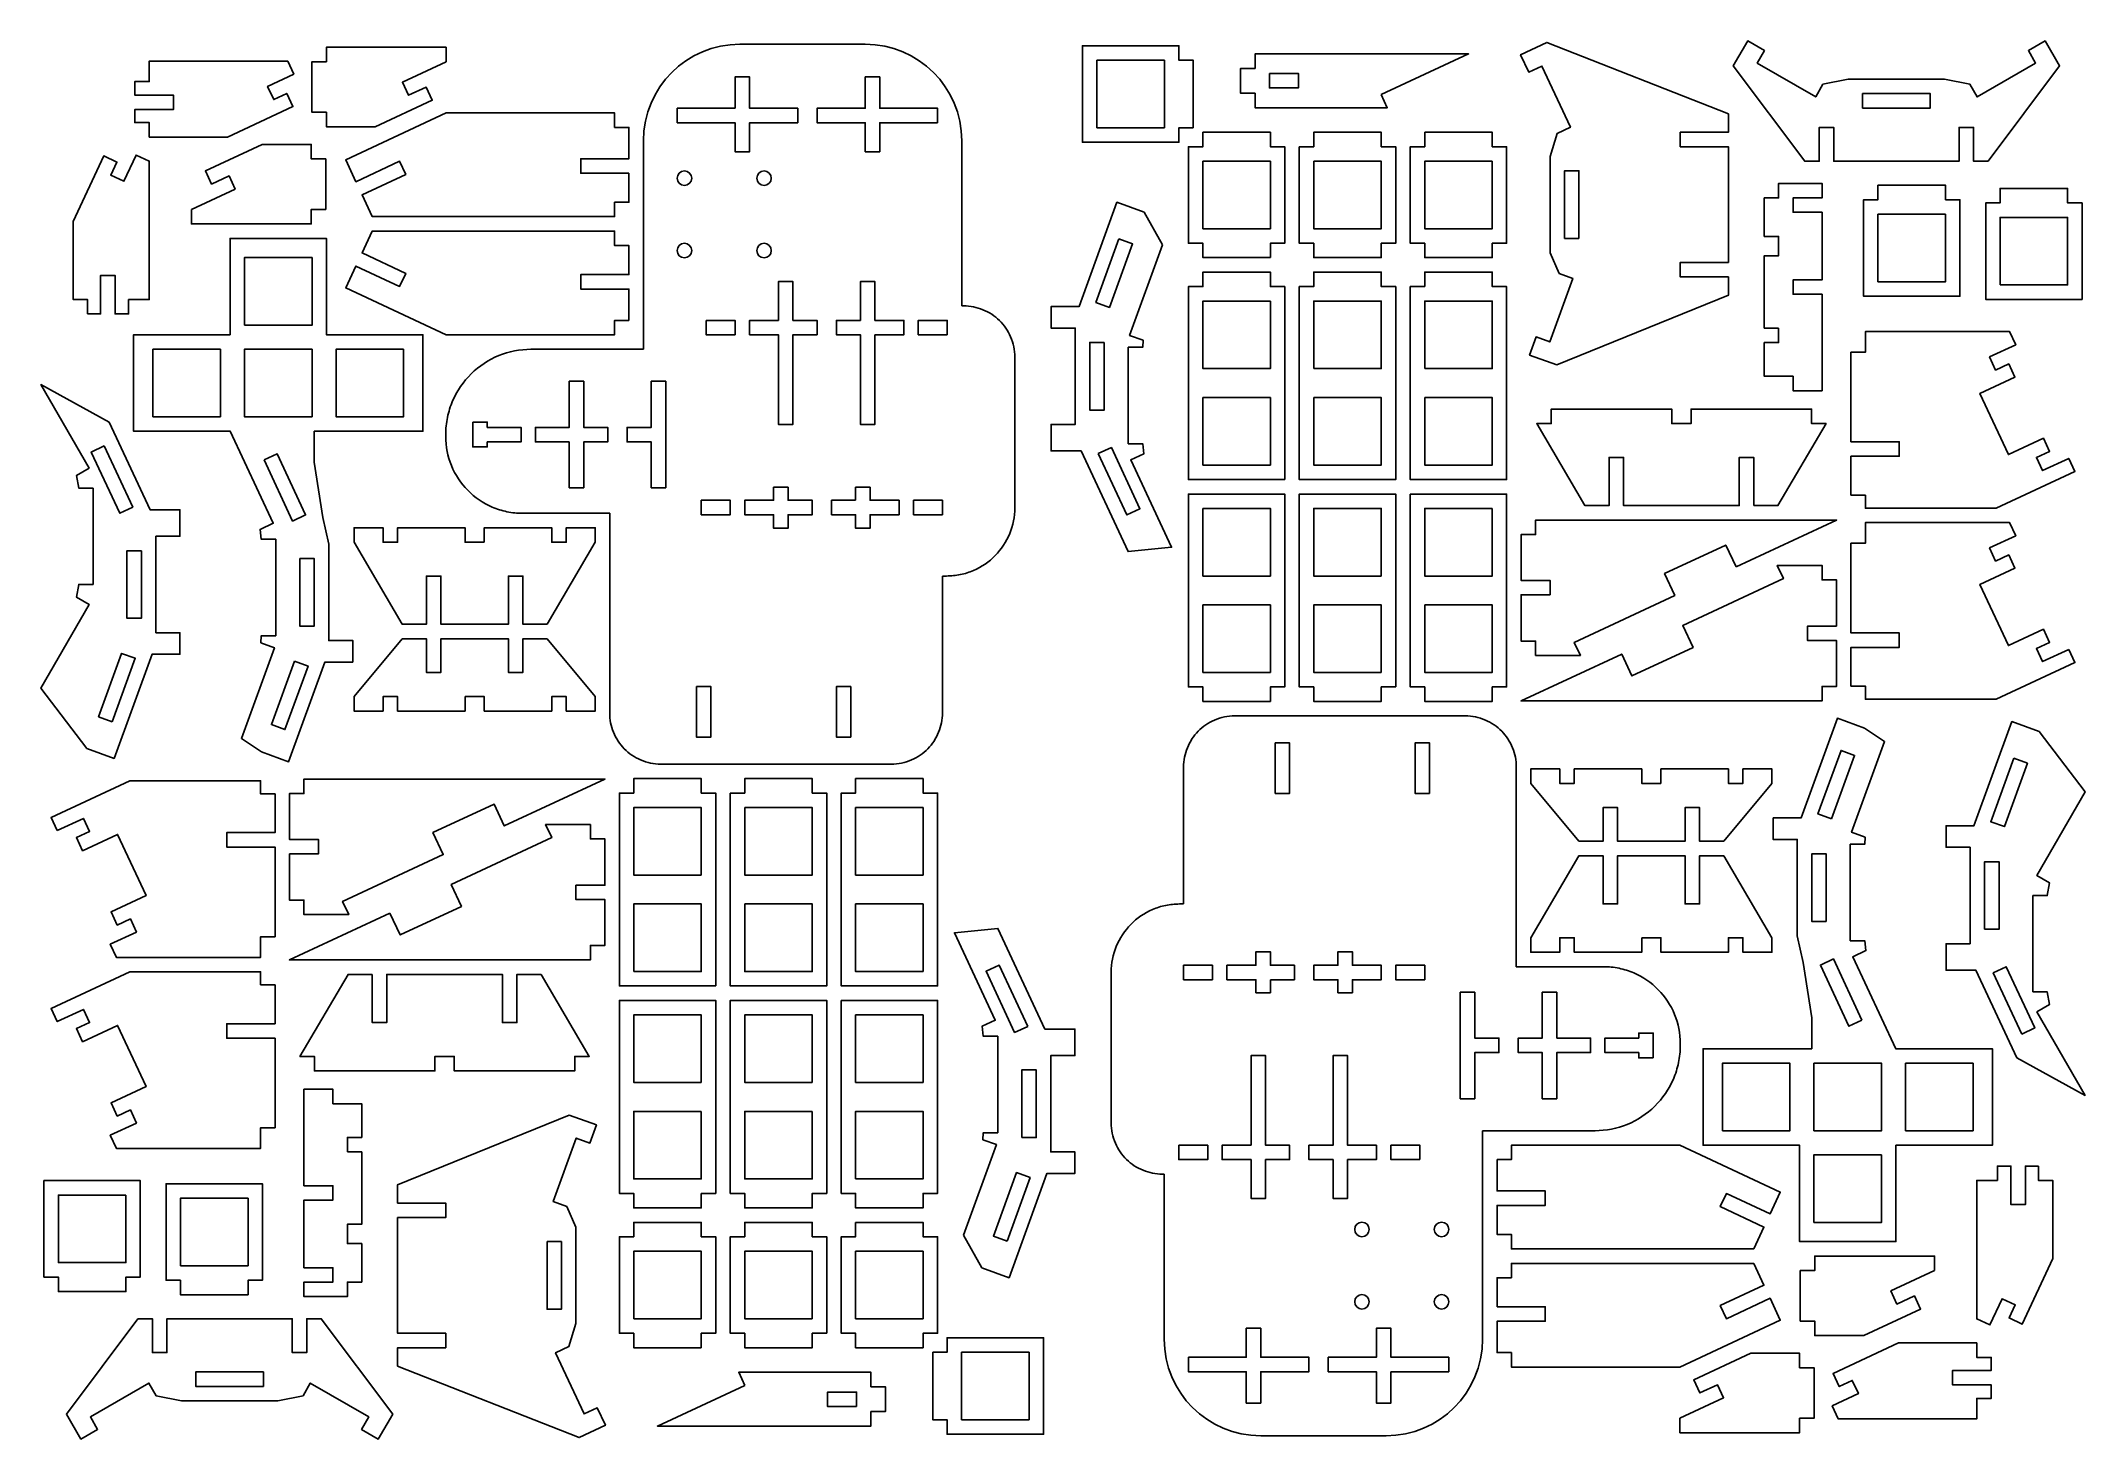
# Model space of a CAD drawing. Header units: millimetres. Extents: x 13 to 437, y 5 to 295.
import ezdxf

# ---------------------------------------------------------------- set-up
doc = ezdxf.new("R2010")
doc.units = ezdxf.units.MM
doc.layers.get('0').update_dxf_attribs({"linetype": 'CONTINUOUS'})

msp = doc.modelspace()

# ---------------------------------------------------------------- linework, layer by layer
for p, q in [((158, 294.25), (184, 294.25)), ((138, 274.25), (138, 231)), ((204, 274.25), (204, 240)), ((204, 240), (204.39, 240)), ((138, 231), (114.68, 231)), ((215, 229.39), (215, 198.14)), ((97, 213.32), (97, 212.91)), ((112.91, 197), (131, 197)), ((131, 197), (131, 155.61)), ((200.86, 184), (200, 184)), ((200, 184), (200, 155.61)), ((308.39, 155), (260.61, 155)), ((141.61, 145), (189.39, 145)), ((250, 116), (250, 144.39)), ((319, 103), (319, 144.39)), ((249.14, 116), (250, 116)), ((235, 70.61), (235, 101.86)), ((337.09, 103), (319, 103)), ((353, 86.68), (353, 87.09)), ((312, 69), (335.32, 69)), ((312, 25.75), (312, 69)), ((246, 60), (245.61, 60)), ((246, 25.75), (246, 60)), ((292, 5.75), (266, 5.75))]:
    msp.add_line(p, q)
for points in [[(97.09, 293.61), (72.25, 293.61), (72.25, 290.61), (69.25, 290.61), (69.25, 280.14), (72.25, 280.14), (72.25, 277.14), (82.4, 277.14), (94.19, 282.63), (92.92, 285.35), (89.29, 283.66), (88.03, 286.38), (97.09, 290.61)], [(252.02, 276.94), (249.02, 276.94), (249.02, 273.94), (229.02, 273.94), (229.02, 293.94), (249.02, 293.94), (249.02, 290.94), (252.02, 290.94)], [(326, 251), (327.89, 246.73), (330.71, 245.7), (325.92, 232.54), (323.11, 233.57), (321.74, 229.81), (327.38, 227.76), (363, 242.19), (363, 246), (353, 246), (353, 249), (363, 249), (363, 273), (353, 273), (353, 276), (363, 276), (363, 279.79), (325.33, 294.62), (319.89, 292.08), (321.58, 288.46), (324.3, 289.73), (330.22, 277.04), (327.5, 275.77), (326, 271)], [(416.82, 270), (431.64, 289.74), (428.64, 294.94), (425.18, 292.94), (426.68, 290.34), (414.55, 283.34), (413.05, 285.94), (407.82, 287), (387.82, 287), (382.59, 285.94), (381.09, 283.34), (368.96, 290.34), (370.46, 292.94), (367, 294.94), (364, 289.74), (378.82, 270), (381.82, 270), (381.82, 277), (384.82, 277), (384.82, 270), (410.82, 270), (410.82, 277), (413.82, 277), (413.82, 270)], [(35.53, 274.99), (35.53, 277.99), (32.53, 277.99), (32.53, 280.69), (40.53, 280.69), (40.53, 283.69), (32.53, 283.69), (32.53, 286.49), (35.53, 286.49), (35.53, 290.76), (64.23, 290.76), (65.5, 288.04), (60.06, 285.5), (61.33, 282.78), (64.05, 284.05), (65.31, 281.33), (51.72, 274.99)], [(232.02, 290.94), (232.02, 276.94), (246.02, 276.94), (246.02, 290.94)], [(290.96, 283.79), (309.09, 292.24), (264.82, 292.24), (264.82, 289.24), (261.82, 289.24), (261.82, 284.07), (264.82, 284.07), (264.82, 281.07), (292.23, 281.07)], [(157, 280.97), (145, 280.97), (145, 277.97), (157, 277.97), (157, 271.97), (160, 271.97), (160, 277.97), (170, 277.97), (170, 280.97), (160, 280.97), (160, 287.47), (157, 287.47)], [(199, 277.97), (199, 280.97), (187, 280.97), (187, 287.47), (184, 287.47), (184, 280.97), (174, 280.97), (174, 277.97), (184, 277.97), (184, 271.97), (187, 271.97), (187, 277.97)], [(267.82, 288.2), (267.82, 285.2), (273.82, 285.2), (273.82, 288.2)], [(135, 267.5), (135, 261.5), (132, 261.5), (132, 258.5), (81.76, 258.5), (79.65, 263.03), (88.71, 267.26), (87.44, 269.98), (78.38, 265.75), (76.27, 270.28), (97.11, 280), (132, 280), (132, 277), (135, 277), (135, 270.5), (125, 270.5), (125, 267.5)], [(390.82, 284), (404.82, 284), (404.82, 281), (390.82, 281)], [(268, 250), (268, 253), (271, 253), (271, 273), (268, 273), (268, 276), (254, 276), (254, 273), (251, 273), (251, 253), (254, 253), (254, 250)], [(274, 273), (277, 273), (277, 276), (291, 276), (291, 273), (294, 273), (294, 253), (291, 253), (291, 250), (277, 250), (277, 253), (274, 253)], [(300, 276), (300, 273), (297, 273), (297, 253), (300, 253), (300, 250), (314, 250), (314, 253), (317, 253), (317, 273), (314, 273), (314, 276)], [(44.27, 260), (44.27, 257), (69.11, 257), (69.11, 260), (72.11, 260), (72.11, 270.47), (69.11, 270.47), (69.11, 273.47), (58.96, 273.47), (47.17, 267.97), (48.44, 265.25), (52.07, 266.95), (53.33, 264.23)], [(22.75, 238.32), (22.75, 241.32), (19.75, 241.32), (19.75, 257.5), (26.09, 271.1), (28.81, 269.83), (27.54, 267.11), (30.26, 265.84), (32.8, 271.28), (35.52, 270.01), (35.52, 241.32), (31.25, 241.32), (31.25, 238.32), (28.44, 238.32), (28.44, 246.32), (25.44, 246.32), (25.44, 238.32)], [(254, 270), (254, 256), (268, 256), (268, 270)], [(277, 270), (277, 256), (291, 256), (291, 270)], [(314, 270), (300, 270), (300, 256), (314, 256)], [(332, 254), (329, 254), (329, 268), (332, 268)], [(373.4, 235.4), (370.4, 235.4), (370.4, 250.4), (373.4, 250.4), (373.4, 254.4), (370.4, 254.4), (370.4, 262.4), (373.4, 262.4), (373.4, 265.4), (382.4, 265.4), (382.4, 262.4), (376.4, 262.4), (376.4, 259.4), (382.4, 259.4), (382.4, 245.4), (376.4, 245.4), (376.4, 242.4), (382.4, 242.4), (382.4, 222.4), (376.4, 222.4), (376.4, 225.4), (370.4, 225.4), (370.4, 232.4), (373.4, 232.4)], [(408, 262), (408, 265), (394, 265), (394, 262), (391, 262), (391, 242), (411, 242), (411, 262)], [(436.33, 241.35), (436.33, 261.35), (433.33, 261.35), (433.33, 264.35), (419.33, 264.35), (419.33, 261.35), (416.33, 261.35), (416.33, 241.35)], [(245.64, 252.68), (241.83, 259.42), (236.19, 261.47), (228.32, 239.86), (222.54, 239.86), (222.54, 235.41), (227.54, 235.41), (227.54, 215.41), (222.54, 215.41), (222.54, 209.92), (228.76, 209.92), (238.48, 189.07), (247.5, 189.97), (239.05, 208.09), (241.77, 209.36), (241.54, 211.41), (238.54, 211.41), (238.54, 231.41), (241.54, 231.41), (241.62, 232.86), (238.8, 233.89)], [(408, 259), (394, 259), (394, 245), (408, 245)], [(135, 237), (135, 243.5), (125, 243.5), (125, 246.5), (135, 246.5), (135, 252.5), (132, 252.5), (132, 255.5), (81.76, 255.5), (79.65, 250.97), (88.71, 246.74), (87.44, 244.03), (78.38, 248.25), (76.27, 243.72), (97.11, 234), (132, 234), (132, 237)], [(419.33, 244.35), (433.33, 244.35), (433.33, 258.35), (419.33, 258.35)], [(77.74, 166.16), (77.74, 170.61), (72.74, 170.61), (72.74, 190.61), (71.52, 196.1), (69.74, 207.61), (69.74, 214), (72.28, 214), (72.28, 214), (92.27, 214), (92.27, 234), (72.27, 234), (72.27, 254), (52.27, 254), (52.27, 234), (32.27, 234), (32.27, 214), (52.33, 214), (61.22, 194.93), (58.5, 193.66), (58.74, 191.61), (61.74, 191.61), (61.74, 171.61), (58.74, 171.61), (58.66, 170.15), (61.48, 169.13), (54.64, 150.33), (58.79, 147.54), (64.43, 145.49), (71.95, 166.16)], [(236.61, 253.87), (239.43, 252.84), (234.64, 239.68), (231.82, 240.71)], [(55.27, 236), (55.27, 250), (69.27, 250), (69.27, 236)], [(271, 204), (251, 204), (251, 244), (254, 244), (254, 247), (268, 247), (268, 244), (271, 244)], [(294, 244), (291, 244), (291, 247), (277, 247), (277, 244), (274, 244), (274, 204), (294, 204)], [(300, 244), (297, 244), (297, 204), (317, 204), (317, 244), (314, 244), (314, 247), (300, 247)], [(169, 237), (169, 245.04), (166, 245.04), (166, 237), (160, 237), (160, 234), (166, 234), (166, 215.41), (169, 215.41), (169, 234), (174, 234), (174, 237)], [(186, 234), (192, 234), (192, 237), (186, 237), (186, 245.04), (183, 245.04), (183, 237), (178, 237), (178, 234), (183, 234), (183, 215.41), (186, 215.41)], [(268, 241), (254, 241), (254, 227), (268, 227)], [(277, 227), (291, 227), (291, 241), (277, 241)], [(300, 227), (314, 227), (314, 241), (300, 241)], [(151, 237), (151, 234), (157, 234), (157, 237)], [(201, 234), (201, 237), (195, 237), (195, 234)], [(391.4, 200.78), (391.4, 198.06), (418.51, 198.06), (434.82, 205.67), (433.55, 208.39), (428.12, 205.85), (426.85, 208.57), (429.57, 209.84), (428.3, 212.56), (421.05, 209.18), (415.13, 221.86), (422.38, 225.25), (421.11, 227.96), (418.4, 226.7), (417.13, 229.42), (422.57, 231.95), (421.3, 234.67), (391.4, 234.67), (391.4, 230.4), (388.4, 230.4), (388.4, 211.82), (398.4, 211.82), (398.4, 208.82), (388.4, 208.82), (388.4, 200.78)], [(50.27, 217), (36.27, 217), (36.27, 231), (50.27, 231)], [(69.27, 217), (55.27, 217), (55.27, 231), (69.27, 231)], [(88.27, 231), (88.27, 217), (74.27, 217), (74.27, 231)], [(233.54, 232.41), (233.54, 218.41), (230.54, 218.41), (230.54, 232.41)], [(23.89, 202.24), (23.89, 182.24), (20.89, 182.24), (20.46, 179.6), (23.05, 178.1), (13.05, 160.78), (22.6, 148.23), (28.24, 146.18), (36.11, 167.79), (41.89, 167.79), (41.89, 172.24), (36.89, 172.24), (36.89, 192.24), (41.89, 192.24), (41.89, 197.73), (35.68, 197.73), (27.22, 215.86), (13.05, 223.69), (23.05, 206.37), (20.46, 204.87), (20.89, 202.24)], [(122.61, 211.8), (122.61, 202.3), (125.61, 202.3), (125.61, 211.8), (130.61, 211.8), (130.61, 214.8), (125.61, 214.8), (125.61, 224.37), (122.61, 224.37), (122.61, 214.8), (115.61, 214.8), (115.61, 211.8)], [(142.61, 202.3), (142.61, 224.37), (139.61, 224.37), (139.61, 214.8), (134.61, 214.8), (134.61, 211.8), (139.61, 211.8), (139.61, 202.3)], [(268, 221), (254, 221), (254, 207), (268, 207)], [(277, 221), (277, 207), (291, 207), (291, 221)], [(300, 221), (300, 207), (314, 207), (314, 221)], [(368.24, 198.6), (368.24, 208.6), (365.24, 208.6), (365.24, 198.6), (341.24, 198.6), (341.24, 208.6), (338.24, 208.6), (338.24, 198.6), (333.24, 198.6), (323.24, 215.6), (326.24, 215.6), (326.24, 218.6), (351.24, 218.6), (351.24, 215.6), (355.24, 215.6), (355.24, 218.6), (380.24, 218.6), (380.24, 215.6), (383.24, 215.6), (373.24, 198.6)], [(102.61, 215.92), (102.61, 210.75), (105.61, 210.75), (105.61, 211.8), (112.61, 211.8), (112.61, 214.8), (105.61, 214.8), (105.61, 215.92)], [(26.19, 210.96), (32.11, 198.28), (29.39, 197.01), (23.48, 209.7)], [(59.32, 208.07), (62.04, 209.33), (67.95, 196.65), (65.24, 195.38)], [(232.32, 209.37), (235.04, 210.64), (240.96, 197.95), (238.24, 196.68)], [(150, 196.71), (156, 196.71), (156, 199.71), (150, 199.71)], [(165, 202.4), (165, 199.71), (159, 199.71), (159, 196.71), (165, 196.71), (165, 193.91), (168, 193.91), (168, 196.71), (173, 196.71), (173, 199.71), (168, 199.71), (168, 202.4)], [(182, 199.71), (177, 199.71), (177, 196.71), (182, 196.71), (182, 193.91), (185, 193.91), (185, 196.71), (191, 196.71), (191, 199.71), (185, 199.71), (185, 202.4), (182, 202.4)], [(194, 196.71), (200, 196.71), (200, 199.71), (194, 199.71)], [(268, 158), (254, 158), (254, 161), (251, 161), (251, 201), (271, 201), (271, 161), (268, 161)], [(294, 161), (294, 201), (274, 201), (274, 161), (277, 161), (277, 158), (291, 158), (291, 161)], [(297, 201), (317, 201), (317, 161), (314, 161), (314, 158), (300, 158), (300, 161), (297, 161)], [(254, 198), (254, 184), (268, 184), (268, 198)], [(291, 184), (291, 198), (277, 198), (277, 184)], [(314, 198), (300, 198), (300, 184), (314, 184)], [(364.56, 185.88), (385.4, 195.6), (323, 195.6), (323, 192.6), (320, 192.6), (320, 183.1), (326, 183.1), (326, 180.1), (320, 180.1), (320, 170.52), (323, 170.52), (323, 167.52), (332.29, 167.52), (331.02, 170.24), (351.87, 179.96), (349.75, 184.49), (362.44, 190.41)], [(433.55, 168.78), (428.12, 166.24), (426.85, 168.96), (429.57, 170.23), (428.3, 172.95), (421.05, 169.57), (415.13, 182.26), (422.38, 185.64), (421.11, 188.36), (418.4, 187.09), (417.13, 189.81), (422.57, 192.34), (421.3, 195.06), (391.4, 195.06), (391.4, 190.79), (388.4, 190.79), (388.4, 172.21), (398.4, 172.21), (398.4, 169.21), (388.4, 169.21), (388.4, 161.17), (391.4, 161.17), (391.4, 158.45), (418.51, 158.45), (434.82, 166.06)], [(105, 191), (105, 194), (119, 194), (119, 191), (122, 191), (122, 194), (128, 194), (128, 191), (118, 174), (113, 174), (113, 184), (110, 184), (110, 174), (96, 174), (96, 184), (93, 184), (93, 174), (88, 174), (78, 191), (78, 194), (84, 194), (84, 191), (87, 191), (87, 194), (101, 194), (101, 191)], [(33.89, 189.24), (33.89, 175.24), (30.89, 175.24), (30.89, 189.24)], [(66.74, 187.61), (69.74, 187.61), (69.74, 173.61), (66.74, 173.61)], [(385.4, 173.6), (379.4, 173.6), (379.4, 170.6), (385.4, 170.6), (385.4, 161.1), (382.4, 161.1), (382.4, 158.1), (320, 158.1), (340.85, 167.82), (342.96, 163.29), (355.65, 169.21), (353.53, 173.74), (374.38, 183.46), (373.11, 186.18), (382.4, 186.18), (382.4, 183.18), (385.4, 183.18)], [(268, 164), (268, 178), (254, 178), (254, 164)], [(291, 164), (291, 178), (277, 178), (277, 164)], [(300, 178), (300, 164), (314, 164), (314, 178)], [(101, 159), (105, 159), (105, 156), (119, 156), (119, 159), (122, 159), (122, 156), (128, 156), (128, 159), (118, 171), (113, 171), (113, 164), (110, 164), (110, 171), (96, 171), (96, 164), (93, 164), (93, 171), (88, 171), (78, 159), (78, 156), (84, 156), (84, 159), (87, 159), (87, 156), (101, 156)], [(27.82, 153.78), (25, 154.81), (29.79, 167.96), (32.61, 166.94)], [(65.63, 166.33), (68.45, 165.31), (63.66, 152.15), (60.84, 153.18)], [(149, 161.08), (149, 150.61), (152, 150.61), (152, 161.08)], [(181, 161.08), (178, 161.08), (178, 150.61), (181, 150.61)], [(372.26, 133.84), (372.26, 129.39), (377.26, 129.39), (377.26, 109.39), (378.48, 103.9), (380.26, 92.39), (380.26, 86), (377.72, 86), (377.72, 86), (357.73, 86), (357.73, 66), (377.73, 66), (377.73, 46), (397.73, 46), (397.73, 66), (417.73, 66), (417.73, 86), (397.67, 86), (388.78, 105.07), (391.5, 106.34), (391.26, 108.39), (388.26, 108.39), (388.26, 128.39), (391.26, 128.39), (391.34, 129.85), (388.52, 130.87), (395.36, 149.67), (391.21, 152.46), (385.57, 154.51), (378.05, 133.84)], [(426.11, 97.76), (426.11, 117.76), (429.11, 117.76), (429.54, 120.4), (426.95, 121.9), (436.95, 139.22), (427.4, 151.77), (421.76, 153.82), (413.89, 132.21), (408.11, 132.21), (408.11, 127.76), (413.11, 127.76), (413.11, 107.76), (408.11, 107.76), (408.11, 102.27), (414.32, 102.27), (422.78, 84.14), (436.95, 76.31), (426.95, 93.63), (429.54, 95.13), (429.11, 97.76)], [(269, 138.92), (272, 138.92), (272, 149.39), (269, 149.39)], [(301, 138.92), (301, 149.39), (298, 149.39), (298, 138.92)], [(384.37, 133.67), (381.55, 134.69), (386.34, 147.85), (389.16, 146.82)], [(422.18, 146.22), (425, 145.19), (420.21, 132.04), (417.39, 133.06)], [(16.45, 131.22), (21.88, 133.76), (23.15, 131.04), (20.43, 129.77), (21.7, 127.05), (28.95, 130.43), (34.87, 117.74), (27.62, 114.36), (28.89, 111.64), (31.6, 112.91), (32.87, 110.19), (27.43, 107.66), (28.7, 104.94), (58.6, 104.94), (58.6, 109.21), (61.6, 109.21), (61.6, 127.79), (51.6, 127.79), (51.6, 130.79), (61.6, 130.79), (61.6, 138.83), (58.6, 138.83), (58.6, 141.55), (31.49, 141.55), (15.18, 133.94)], [(64.6, 126.4), (70.6, 126.4), (70.6, 129.4), (64.6, 129.4), (64.6, 138.9), (67.6, 138.9), (67.6, 141.9), (130, 141.9), (109.15, 132.18), (107.04, 136.71), (94.35, 130.79), (96.47, 126.26), (75.62, 116.54), (76.89, 113.82), (67.6, 113.82), (67.6, 116.82), (64.6, 116.82)], [(153, 99), (133, 99), (133, 139), (136, 139), (136, 142), (150, 142), (150, 139), (153, 139)], [(156, 139), (156, 99), (176, 99), (176, 139), (173, 139), (173, 142), (159, 142), (159, 139)], [(182, 142), (196, 142), (196, 139), (199, 139), (199, 99), (179, 99), (179, 139), (182, 139)], [(349, 141), (345, 141), (345, 144), (331, 144), (331, 141), (328, 141), (328, 144), (322, 144), (322, 141), (332, 129), (337, 129), (337, 136), (340, 136), (340, 129), (354, 129), (354, 136), (357, 136), (357, 129), (362, 129), (372, 141), (372, 144), (366, 144), (366, 141), (363, 141), (363, 144), (349, 144)], [(150, 122), (150, 136), (136, 136), (136, 122)], [(159, 136), (159, 122), (173, 122), (173, 136)], [(182, 136), (182, 122), (196, 122), (196, 136)], [(85.44, 114.12), (64.6, 104.4), (127, 104.4), (127, 107.4), (130, 107.4), (130, 116.9), (124, 116.9), (124, 119.9), (130, 119.9), (130, 129.48), (127, 129.48), (127, 132.48), (117.71, 132.48), (118.98, 129.76), (98.13, 120.04), (100.25, 115.51), (87.56, 109.59)], [(345, 109), (345, 106), (331, 106), (331, 109), (328, 109), (328, 106), (322, 106), (322, 109), (332, 126), (337, 126), (337, 116), (340, 116), (340, 126), (354, 126), (354, 116), (357, 116), (357, 126), (362, 126), (372, 109), (372, 106), (366, 106), (366, 109), (363, 109), (363, 106), (349, 106), (349, 109)], [(383.26, 112.39), (380.26, 112.39), (380.26, 126.39), (383.26, 126.39)], [(416.11, 110.76), (416.11, 124.76), (419.11, 124.76), (419.11, 110.76)], [(136, 102), (150, 102), (150, 116), (136, 116)], [(159, 116), (159, 102), (173, 102), (173, 116)], [(196, 102), (196, 116), (182, 116), (182, 102)], [(204.36, 47.32), (208.17, 40.58), (213.81, 38.53), (221.68, 60.14), (227.46, 60.14), (227.46, 64.59), (222.46, 64.59), (222.46, 84.59), (227.46, 84.59), (227.46, 90.08), (221.24, 90.08), (211.52, 110.93), (202.5, 110.03), (210.95, 91.91), (208.23, 90.64), (208.46, 88.59), (211.46, 88.59), (211.46, 68.59), (208.46, 68.59), (208.38, 67.14), (211.2, 66.11)], [(268, 100.29), (273, 100.29), (273, 103.29), (268, 103.29), (268, 106.09), (265, 106.09), (265, 103.29), (259, 103.29), (259, 100.29), (265, 100.29), (265, 97.6), (268, 97.6)], [(285, 97.6), (285, 100.29), (291, 100.29), (291, 103.29), (285, 103.29), (285, 106.09), (282, 106.09), (282, 103.29), (277, 103.29), (277, 100.29), (282, 100.29), (282, 97.6)], [(58.6, 99.22), (58.6, 101.94), (31.49, 101.94), (15.18, 94.33), (16.45, 91.61), (21.88, 94.15), (23.15, 91.43), (20.43, 90.16), (21.7, 87.44), (28.95, 90.82), (34.87, 78.14), (27.62, 74.75), (28.89, 72.04), (31.6, 73.3), (32.87, 70.58), (27.43, 68.05), (28.7, 65.33), (58.6, 65.33), (58.6, 69.6), (61.6, 69.6), (61.6, 88.18), (51.6, 88.18), (51.6, 91.18), (61.6, 91.18), (61.6, 99.22)], [(217.68, 90.63), (214.96, 89.36), (209.04, 102.05), (211.76, 103.32)], [(256, 103.29), (250, 103.29), (250, 100.29), (256, 100.29)], [(300, 103.29), (294, 103.29), (294, 100.29), (300, 100.29)], [(390.68, 91.93), (387.96, 90.67), (382.05, 103.35), (384.76, 104.62)], [(423.81, 89.04), (417.89, 101.72), (420.61, 102.99), (426.52, 90.3)], [(81.76, 101.4), (81.76, 91.4), (84.76, 91.4), (84.76, 101.4), (108.76, 101.4), (108.76, 91.4), (111.76, 91.4), (111.76, 101.4), (116.76, 101.4), (126.76, 84.4), (123.76, 84.4), (123.76, 81.4), (98.76, 81.4), (98.76, 84.4), (94.76, 84.4), (94.76, 81.4), (69.76, 81.4), (69.76, 84.4), (66.76, 84.4), (76.76, 101.4)], [(307.39, 97.7), (307.39, 75.63), (310.39, 75.63), (310.39, 85.2), (315.39, 85.2), (315.39, 88.2), (310.39, 88.2), (310.39, 97.7)], [(327.39, 88.2), (327.39, 97.7), (324.39, 97.7), (324.39, 88.2), (319.39, 88.2), (319.39, 85.2), (324.39, 85.2), (324.39, 75.63), (327.39, 75.63), (327.39, 85.2), (334.39, 85.2), (334.39, 88.2)], [(150, 56), (153, 56), (153, 96), (133, 96), (133, 56), (136, 56), (136, 53), (150, 53)], [(156, 56), (159, 56), (159, 53), (173, 53), (173, 56), (176, 56), (176, 96), (156, 96)], [(179, 96), (199, 96), (199, 56), (196, 56), (196, 53), (182, 53), (182, 56), (179, 56)], [(150, 79), (150, 93), (136, 93), (136, 79)], [(173, 79), (173, 93), (159, 93), (159, 79)], [(182, 79), (196, 79), (196, 93), (182, 93)], [(347.39, 84.08), (347.39, 89.25), (344.39, 89.25), (344.39, 88.2), (337.39, 88.2), (337.39, 85.2), (344.39, 85.2), (344.39, 84.08)], [(216.46, 67.59), (216.46, 81.59), (219.46, 81.59), (219.46, 67.59)], [(264, 66), (258, 66), (258, 63), (264, 63), (264, 54.96), (267, 54.96), (267, 63), (272, 63), (272, 66), (267, 66), (267, 84.59), (264, 84.59)], [(281, 63), (281, 54.96), (284, 54.96), (284, 63), (290, 63), (290, 66), (284, 66), (284, 84.59), (281, 84.59), (281, 66), (276, 66), (276, 63)], [(361.73, 69), (361.73, 83), (375.73, 83), (375.73, 69)], [(380.73, 83), (394.73, 83), (394.73, 69), (380.73, 69)], [(399.73, 83), (413.73, 83), (413.73, 69), (399.73, 69)], [(76.6, 64.6), (79.6, 64.6), (79.6, 49.6), (76.6, 49.6), (76.6, 45.6), (79.6, 45.6), (79.6, 37.6), (76.6, 37.6), (76.6, 34.6), (67.6, 34.6), (67.6, 37.6), (73.6, 37.6), (73.6, 40.6), (67.6, 40.6), (67.6, 54.6), (73.6, 54.6), (73.6, 57.6), (67.6, 57.6), (67.6, 77.6), (73.6, 77.6), (73.6, 74.6), (79.6, 74.6), (79.6, 67.6), (76.6, 67.6)], [(124, 49), (122.11, 53.27), (119.29, 54.3), (124.08, 67.46), (126.89, 66.43), (128.26, 70.19), (122.62, 72.24), (87, 57.81), (87, 54), (97, 54), (97, 51), (87, 51), (87, 27), (97, 27), (97, 24), (87, 24), (87, 20.21), (124.67, 5.38), (130.11, 7.92), (128.42, 11.54), (125.7, 10.27), (119.78, 22.96), (122.5, 24.23), (124, 29)], [(150, 73), (136, 73), (136, 59), (150, 59)], [(173, 73), (159, 73), (159, 59), (173, 59)], [(182, 59), (196, 59), (196, 73), (182, 73)], [(249, 66), (249, 63), (255, 63), (255, 66)], [(299, 63), (299, 66), (293, 66), (293, 63)], [(315, 63), (315, 56.5), (325, 56.5), (325, 53.5), (315, 53.5), (315, 47.5), (318, 47.5), (318, 44.5), (368.24, 44.5), (370.35, 49.03), (361.29, 53.26), (362.56, 55.97), (371.62, 51.75), (373.73, 56.28), (352.89, 66), (318, 66), (318, 63)], [(394.73, 64), (394.73, 50), (380.73, 50), (380.73, 64)], [(213.39, 46.13), (210.57, 47.16), (215.36, 60.32), (218.18, 59.29)], [(427.25, 61.68), (427.25, 58.68), (430.25, 58.68), (430.25, 42.5), (423.91, 28.9), (421.19, 30.17), (422.46, 32.89), (419.74, 34.16), (417.2, 28.72), (414.48, 29.99), (414.48, 58.68), (418.75, 58.68), (418.75, 61.68), (421.56, 61.68), (421.56, 53.68), (424.56, 53.68), (424.56, 61.68)], [(13.67, 58.65), (13.67, 38.65), (16.67, 38.65), (16.67, 35.65), (30.67, 35.65), (30.67, 38.65), (33.67, 38.65), (33.67, 58.65)], [(30.67, 55.65), (16.67, 55.65), (16.67, 41.65), (30.67, 41.65)], [(42, 38), (42, 35), (56, 35), (56, 38), (59, 38), (59, 58), (39, 58), (39, 38)], [(42, 41), (56, 41), (56, 55), (42, 55)], [(150, 24), (150, 27), (153, 27), (153, 47), (150, 47), (150, 50), (136, 50), (136, 47), (133, 47), (133, 27), (136, 27), (136, 24)], [(176, 27), (173, 27), (173, 24), (159, 24), (159, 27), (156, 27), (156, 47), (159, 47), (159, 50), (173, 50), (173, 47), (176, 47)], [(182, 50), (182, 47), (179, 47), (179, 27), (182, 27), (182, 24), (196, 24), (196, 27), (199, 27), (199, 47), (196, 47), (196, 50)], [(118, 46), (121, 46), (121, 32), (118, 32)], [(136, 30), (150, 30), (150, 44), (136, 44)], [(173, 30), (173, 44), (159, 44), (159, 30)], [(196, 30), (196, 44), (182, 44), (182, 30)], [(405.73, 40), (405.73, 43), (380.89, 43), (380.89, 40), (377.89, 40), (377.89, 29.53), (380.89, 29.53), (380.89, 26.53), (391.04, 26.53), (402.83, 32.03), (401.56, 34.75), (397.93, 33.05), (396.67, 35.77)], [(315, 32.5), (315, 38.5), (318, 38.5), (318, 41.5), (368.24, 41.5), (370.35, 36.97), (361.29, 32.74), (362.56, 30.02), (371.62, 34.25), (373.73, 29.72), (352.89, 20), (318, 20), (318, 23), (315, 23), (315, 29.5), (325, 29.5), (325, 32.5)], [(33.18, 30), (18.36, 10.26), (21.36, 5.06), (24.82, 7.06), (23.32, 9.66), (35.45, 16.66), (36.95, 14.06), (42.18, 13), (62.18, 13), (67.41, 14.06), (68.91, 16.66), (81.04, 9.66), (79.54, 7.06), (83, 5.06), (86, 10.26), (71.18, 30), (68.18, 30), (68.18, 23), (65.18, 23), (65.18, 30), (39.18, 30), (39.18, 23), (36.18, 23), (36.18, 30)], [(197.98, 23.06), (200.98, 23.06), (200.98, 26.06), (220.98, 26.06), (220.98, 6.06), (200.98, 6.06), (200.98, 9.06), (197.98, 9.06)], [(251, 22.03), (251, 19.03), (263, 19.03), (263, 12.53), (266, 12.53), (266, 19.03), (276, 19.03), (276, 22.03), (266, 22.03), (266, 28.03), (263, 28.03), (263, 22.03)], [(293, 19.03), (305, 19.03), (305, 22.03), (293, 22.03), (293, 28.03), (290, 28.03), (290, 22.03), (280, 22.03), (280, 19.03), (290, 19.03), (290, 12.53), (293, 12.53)], [(217.98, 9.06), (217.98, 23.06), (203.98, 23.06), (203.98, 9.06)], [(352.91, 6.39), (377.75, 6.39), (377.75, 9.39), (380.75, 9.39), (380.75, 19.86), (377.75, 19.86), (377.75, 22.86), (367.6, 22.86), (355.81, 17.37), (357.08, 14.65), (360.71, 16.34), (361.97, 13.62), (352.91, 9.39)], [(414.47, 25.01), (414.47, 22.01), (417.47, 22.01), (417.47, 19.31), (409.47, 19.31), (409.47, 16.31), (417.47, 16.31), (417.47, 13.51), (414.47, 13.51), (414.47, 9.24), (385.77, 9.24), (384.5, 11.96), (389.94, 14.5), (388.67, 17.22), (385.95, 15.95), (384.69, 18.67), (398.28, 25.01)], [(59.18, 16), (45.18, 16), (45.18, 19), (59.18, 19)], [(159.04, 16.21), (140.91, 7.76), (185.18, 7.76), (185.18, 10.76), (188.18, 10.76), (188.18, 15.93), (185.18, 15.93), (185.18, 18.93), (157.77, 18.93)], [(182.18, 11.8), (182.18, 14.8), (176.18, 14.8), (176.18, 11.8)]]:
    msp.add_lwpolyline(points, close=True)
for centre in [(146.5, 266.47), (163, 266.47), (146.5, 251.47), (163, 251.47), (287, 48.53), (303.5, 48.53), (287, 33.53), (303.5, 33.53)]:
    msp.add_circle(centre, 1.5)
for centre, start, end in [((158, 274.25), 90, 180), ((184, 274.25), 0, 90), ((266, 25.75), 180, 270), ((292, 25.75), -90, 0)]:
    msp.add_arc(centre, 20, start, end)
for points, knots in [([(204.39, 240), (205.77, 240), (207.13, 239.73), (209.68, 238.69), (210.84, 237.93), (212.81, 236), (213.59, 234.85), (214.42, 232.92), (214.64, 232.24), (214.93, 230.83), (215, 230.11), (215, 229.39)], [0, 0, 0, 0, 0.413002, 0.413002, 0.82616, 0.82616, 1.239089, 1.239089, 1.45473, 1.45473, 1.670316, 1.670316, 1.670316, 1.670316]), ([(114.68, 231), (112.38, 231), (110.11, 230.55), (105.86, 228.82), (103.93, 227.54), (100.65, 224.33), (99.34, 222.41), (97.96, 219.2), (97.6, 218.06), (97.12, 215.71), (97, 214.52), (97, 213.32)], [0, 0, 0, 0, 0.68829, 0.68829, 1.376734, 1.376734, 2.065795, 2.065795, 2.424884, 2.424884, 2.783864, 2.783864, 2.783864, 2.783864]), ([(97, 212.91), (97, 210.85), (97.4, 208.8), (98.97, 204.98), (100.11, 203.24), (103.01, 200.29), (104.73, 199.11), (107.62, 197.87), (108.65, 197.54), (110.76, 197.11), (111.83, 197), (112.91, 197)], [0, 0, 0, 0, 0.619461, 0.619461, 1.23906, 1.23906, 1.859216, 1.859216, 2.182395, 2.182395, 2.505478, 2.505478, 2.505478, 2.505478]), ([(215, 198.14), (215, 196.31), (214.64, 194.49), (213.25, 191.09), (212.23, 189.54), (209.66, 186.92), (208.13, 185.88), (205.57, 184.77), (204.65, 184.48), (202.77, 184.1), (201.82, 184), (200.86, 184)], [0, 0, 0, 0, 0.550669, 0.550669, 1.101547, 1.101547, 1.652119, 1.652119, 1.93964, 1.93964, 2.227088, 2.227088, 2.227088, 2.227088]), ([(131, 155.61), (131, 154.23), (131.27, 152.87), (132.31, 150.32), (133.07, 149.16), (135, 147.19), (136.15, 146.41), (138.08, 145.58), (138.77, 145.36), (140.17, 145.07), (140.89, 145), (141.61, 145)], [0, 0, 0, 0, 0.412974, 0.412974, 0.82604, 0.82604, 1.239477, 1.239477, 1.45493, 1.45493, 1.670319, 1.670319, 1.670319, 1.670319]), ([(200, 155.61), (200, 154.23), (199.73, 152.87), (198.69, 150.32), (197.93, 149.16), (196, 147.19), (194.85, 146.41), (192.92, 145.58), (192.24, 145.36), (190.83, 145.07), (190.11, 145), (189.39, 145)], [0, 0, 0, 0, 0.413002, 0.413002, 0.82616, 0.82616, 1.239089, 1.239089, 1.45473, 1.45473, 1.670316, 1.670316, 1.670316, 1.670316]), ([(250, 144.39), (250, 145.77), (250.27, 147.13), (251.31, 149.68), (252.07, 150.84), (254, 152.81), (255.15, 153.59), (257.08, 154.42), (257.76, 154.64), (259.17, 154.93), (259.89, 155), (260.61, 155)], [0, 0, 0, 0, 0.413002, 0.413002, 0.82616, 0.82616, 1.239089, 1.239089, 1.45473, 1.45473, 1.670316, 1.670316, 1.670316, 1.670316]), ([(319, 144.39), (319, 145.77), (318.73, 147.13), (317.69, 149.68), (316.93, 150.84), (315, 152.81), (313.85, 153.59), (311.92, 154.42), (311.23, 154.64), (309.83, 154.93), (309.11, 155), (308.39, 155)], [0, 0, 0, 0, 0.412974, 0.412974, 0.82604, 0.82604, 1.239477, 1.239477, 1.45493, 1.45493, 1.670319, 1.670319, 1.670319, 1.670319]), ([(235, 101.86), (235, 103.69), (235.36, 105.51), (236.75, 108.91), (237.77, 110.46), (240.34, 113.08), (241.87, 114.12), (244.43, 115.23), (245.35, 115.52), (247.23, 115.9), (248.18, 116), (249.14, 116)], [0, 0, 0, 0, 0.550669, 0.550669, 1.101547, 1.101547, 1.652119, 1.652119, 1.93964, 1.93964, 2.227088, 2.227088, 2.227088, 2.227088]), ([(353, 87.09), (353, 89.15), (352.6, 91.2), (351.03, 95.02), (349.89, 96.76), (346.99, 99.71), (345.27, 100.89), (342.38, 102.13), (341.35, 102.46), (339.24, 102.89), (338.17, 103), (337.09, 103)], [0, 0, 0, 0, 0.619461, 0.619461, 1.23906, 1.23906, 1.859216, 1.859216, 2.182395, 2.182395, 2.505478, 2.505478, 2.505478, 2.505478]), ([(335.32, 69), (337.62, 69), (339.89, 69.45), (344.14, 71.18), (346.07, 72.46), (349.35, 75.67), (350.66, 77.59), (352.04, 80.8), (352.4, 81.94), (352.88, 84.29), (353, 85.48), (353, 86.68)], [0, 0, 0, 0, 0.68829, 0.68829, 1.376734, 1.376734, 2.065795, 2.065795, 2.424884, 2.424884, 2.783864, 2.783864, 2.783864, 2.783864]), ([(245.61, 60), (244.23, 60), (242.87, 60.27), (240.32, 61.31), (239.16, 62.07), (237.19, 64), (236.41, 65.15), (235.58, 67.08), (235.36, 67.76), (235.07, 69.17), (235, 69.89), (235, 70.61)], [0, 0, 0, 0, 0.413002, 0.413002, 0.82616, 0.82616, 1.239089, 1.239089, 1.45473, 1.45473, 1.670316, 1.670316, 1.670316, 1.670316])]:
    msp.add_open_spline(points, degree=3, knots=knots)

doc.saveas('drawing.dxf')
